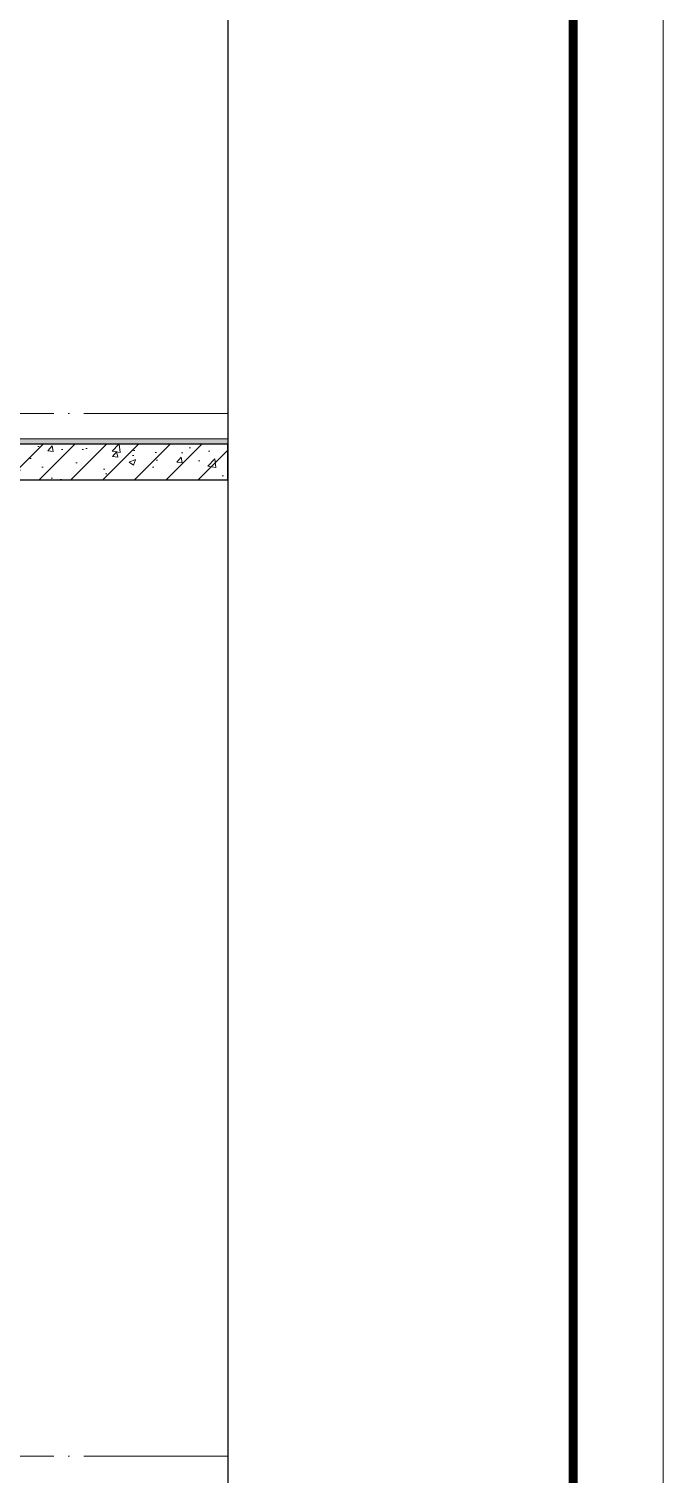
# Model space of a CAD drawing. Extents: x -668857 to 154266, y -275694 to 291306.
# Drawn here: x -9057 to -7293, y 157750 to 161769 of the extents above; entities that cross this region are included whole.
import ezdxf

# ---------------------------------------------------------------- set-up
doc = ezdxf.new("R2010")
doc.units = 0
doc.header["$LTSCALE"] = 1000
doc.linetypes.add('DOTE', pattern=[2.42, 2, -0.2, 0.02, -0.2])
doc.layers.get('0').update_dxf_attribs({"linetype": 'CONTINUOUS'})
for name, color, linetype in [('DIM_SYMB', 3, 'CONTINUOUS'), ('WALL', 5, 'CONTINUOUS'), ('立面-看线', 251, 'CONTINUOUS')]:
    doc.layers.add(name, color=color, linetype=linetype)
for name, color, linetype, lineweight in [('DOTE', 19, 'DOTE', 9), ('PUB_HATCH', 8, 'CONTINUOUS', 9), ('图框', 9, 'CONTINUOUS', 18)]:
    doc.layers.add(name, color=color, linetype=linetype, lineweight=lineweight)

# ---------------------------------------------------------------- blocks, each defined once
blk = doc.blocks.new('GFDDDDRG')
at = {"layer": '图框'}
blk.add_lwpolyline([(923309.8, -107437), (923309.8, -159999.5), (893609.8, -159999.5), (893609.8, -107437)], close=True, dxfattribs=at)
blk.add_lwpolyline([(923309.8, -107437), (923309.8, -159999.5), (893609.8, -159999.5), (893609.8, -107437)], close=True, dxfattribs=at)
at = {"layer": '图框', "const_width": 50}
blk.add_lwpolyline([(894109.8, -159499.5), (922809.8, -159499.5), (922809.8, -108687), (894109.8, -108687)], close=True, dxfattribs=at)

msp = doc.modelspace()

# ---------------------------------------------------------------- hatches: boundary and pattern name
at = {"layer": 'PUB_HATCH'}
h = msp.add_hatch(dxfattribs=at)
h.set_pattern_fill('钢筋混凝土', color=256, scale=25, style=0)
h.set_pattern_definition([(45, (-562273.49, 314642.066), (-44.194174, 44.194174), []), (50, (-562273.49, 314642.07), (179.315046, -15.688034), [18.75, -206.25]), (355, (-562273.49, 314642.07), (-34.687833, 188.048033), [15, -165]), (100.4514, (-562258.55, 314640.76), (144.627345, 172.359886), [15.93505, -175.28553]), (46.1842, (-562273.49, 314692.07), (266.81026, -41.37975), [28.125, -309.375]), (96.6356, (-562251.25, 314688.62), (233.66568, 243.52947), [23.90257, -262.92825]), (351.1842, (-562273.5, 314692.07), (233.66549, 243.52965), [22.5, -247.5]), (21, (-562248.49, 314679.57), (149.226763, -100.654723), [18.75, -206.25]), (326, (-562248.49, 314679.57), (60.828833, 181.28751), [15, -165]), (71.4514, (-562236.05, 314671.18), (210.055657, 80.632624), [15.93505, -175.28553]), (37.5, (-562273.49, 314642.066), (3.039964, 83.2234635), [0, -163, 0, -167.5, 0, -165.625]), (7.5, (-562273.49, 314642.07), (65.767384, 98.602928), [0, -95.5, 0, -159.25, 0, -63.125]), (327.5, (-562329.24, 314642.066), (133.455609, -5.638718), [0, -62.5, 0, -195, 0, -258.75]), (317.5, (-562354.24, 314642.07), (145.796542, 25.026246), [0, -81.25, 0, -129.5, 0, -183.75])])
h.paths.add_polyline_path([(-8504.11, 160614.03), (-10602.64, 160614.03), (-10402.64, 160514.03), (-8504.11, 160514.03)])
at = {"layer": '立面-看线'}
h = msp.add_hatch(dxfattribs=at)
h.set_pattern_fill('HONEY', color=256, scale=7)
h.set_pattern_definition([(0, (-811655.876, -224747.918), (16.66875, 9.623705), [11.1125, -22.225]), (120, (-811655.876, -224747.918), (-16.66874801, 9.62370845), [11.1125, -22.225]), (60, (-811655.876, -224747.918), (1.99e-06, 19.24741345), [-22.225, 11.1125])])
h.paths.add_polyline_path([(-8504.11, 160629.03), (-11002.64, 160629.03), (-11002.64, 160614.03), (-8504.11, 160614.03)])

# ---------------------------------------------------------------- linework, layer by layer
at = {"layer": 'DIM_SYMB'}
msp.add_lwpolyline([(-8504.11, 164119.03), (-8504.11, 154487.16), (-8451.61, 154468.05), (-8556.61, 154449.54), (-8504.11, 154430.91), (-8504.11, 144799.03)], dxfattribs=at)
at = {"layer": 'DOTE', "color": 1, "linetype": 'DOTE', "ltscale": 0.2}
for p, q in [((-8504.11, 160699.03), (-12272.83, 160699.03)), ((-8504.11, 157799.03), (-12272.83, 157799.03))]:
    msp.add_line(p, q, dxfattribs=at)
at = {"layer": 'PUB_HATCH', "color": 215}
msp.add_line((-11002.64, 160629.03), (-8504.11, 160629.03), dxfattribs=at)
at = {"layer": 'WALL'}
for p, q in [((-8504.11, 160614.03), (-10602.64, 160614.03)), ((-8504.11, 160514.03), (-8504.11, 160614.03)), ((-8504.11, 160514.03), (-10402.64, 160514.03))]:
    msp.add_line(p, q, dxfattribs=at)

# ---------------------------------------------------------------- block references
at = {"xscale": 0.5, "yscale": 0.5, "zscale": 0.5}
msp.add_blockref('GFDDDDRG', (-468947.88, 220925.54), dxfattribs=at)

doc.saveas('drawing.dxf')
